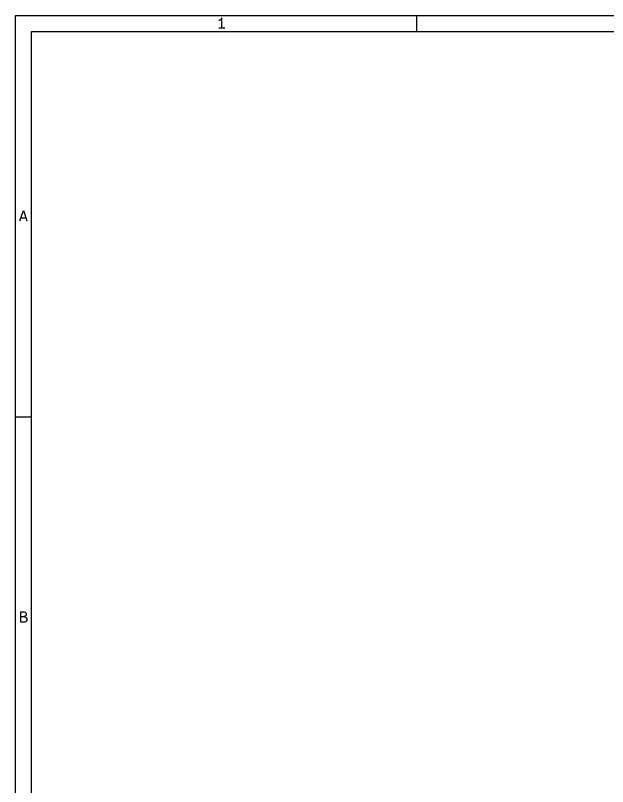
# Model space of a CAD drawing. Extents: x 0.4 to 11.3, y -7.9 to -0.4.
# Drawn here: x 0.394 to 3.298, y -4.176 to -0.394 of the extents above; entities that cross this region are included whole.
import ezdxf

# ---------------------------------------------------------------- set-up
doc = ezdxf.new("R2010")
doc.units = 0
doc.header["$MEASUREMENT"] = 0
doc.layers.add('RED2', color=1, linetype='CONTINUOUS')

msp = doc.modelspace()

# ---------------------------------------------------------------- linework, layer by layer
at = {"layer": 'RED2', "linetype": 'CONTINUOUS'}
for p, q in [((0.3937, -0.3937), (11.2993, -0.3937)), ((0.3937, -7.8743), (0.3937, -0.3937)), ((1.40133, -0.41258), (1.39646, -0.41745)), ((1.4062, -0.40526), (1.40133, -0.41258)), ((1.4062, -0.45644), (1.4062, -0.40526)), ((2.3622, -0.47244), (2.3622, -0.3937)), ((1.39646, -0.41745), (1.39158, -0.41989)), ((0.47244, -0.47244), (11.2206, -0.47244)), ((0.47244, -7.79556), (0.47244, -0.47244)), ((1.42083, -0.45644), (1.39158, -0.45644)), ((0.41601, -1.40133), (0.43307, -1.35015)), ((0.43307, -1.35015), (0.45013, -1.40133)), ((0.42089, -1.3867), (0.44526, -1.3867)), ((0.3937, -2.3622), (0.47244, -2.3622)), ((0.41967, -3.36983), (0.41967, -3.31865)), ((0.41967, -3.31865), (0.43672, -3.31865)), ((0.43672, -3.31865), (0.4416, -3.32109)), ((0.4416, -3.32109), (0.44404, -3.32352)), ((0.44404, -3.32352), (0.44647, -3.3284)), ((0.43672, -3.34302), (0.41967, -3.34302)), ((0.4416, -3.34058), (0.43672, -3.34302)), ((0.43672, -3.34302), (0.44404, -3.34546)), ((0.44404, -3.33815), (0.4416, -3.34058)), ((0.44647, -3.33327), (0.44404, -3.33815)), ((0.44404, -3.34546), (0.44647, -3.34789)), ((0.44647, -3.36495), (0.44404, -3.36739)), ((0.44647, -3.3284), (0.44647, -3.33327)), ((0.44647, -3.34789), (0.44891, -3.35277)), ((0.44891, -3.36008), (0.44647, -3.36495)), ((0.44891, -3.35277), (0.44891, -3.36008)), ((0.43916, -3.36983), (0.41967, -3.36983)), ((0.44404, -3.36739), (0.43916, -3.36983))]:
    msp.add_line(p, q, dxfattribs=at)

doc.saveas('drawing.dxf')
